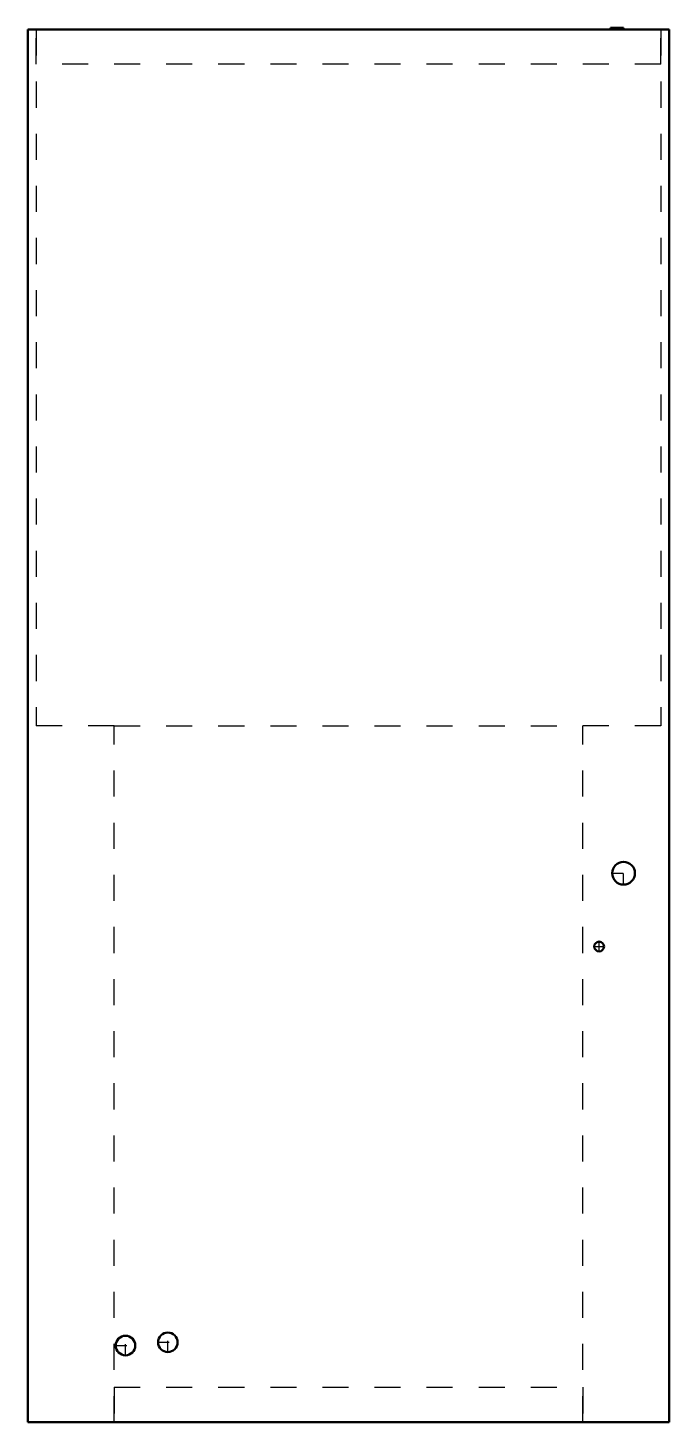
# Model space of a CAD drawing. Header units: inches. Extents: x -12.3 to 12.3, y 0 to 53.5.
import ezdxf

# ---------------------------------------------------------------- set-up
doc = ezdxf.new("R2010")
doc.units = ezdxf.units.IN
doc.header["$MEASUREMENT"] = 0
doc.linetypes.add('Center', pattern=[1.5, 0.45, -0.5, 0.05, -0.5])
doc.linetypes.add('Dashed', pattern=[2, 1, -1])
for name, color, linetype, lineweight in [('AM_0', 7, 'Continuous', 50), ('AM_7', 7, 'Center', 25), ('AM_9', 6, 'Dashed', 25)]:
    doc.layers.add(name, color=color, linetype=linetype, lineweight=lineweight)

# ---------------------------------------------------------------- blocks, each defined once
blk = doc.blocks.new('1_AMST48DU14_PART8_0_in_AMST48DU14_0')
at = {"layer": 'AM_9'}
for p, q in [((-12, 53.4375), (-12, 26.71875)), ((12, 53.4375), (12, 26.71875)), ((-9, 26.71875), (-12, 26.71875)), ((12, 26.71875), (9, 26.71875))]:
    blk.add_line(p, q, dxfattribs=at)
blk = doc.blocks.new('2_AMST48DU14_PART7_0_in_AMST48DU14_0')
at = {"layer": 'AM_9'}
for p, q in [((-9, 26.71875), (9, 26.71875)), ((-9, 0), (-9, 26.71875)), ((9, 0), (9, 26.71875))]:
    blk.add_line(p, q, dxfattribs=at)
blk = doc.blocks.new('3_AMST48DU14_PART6_0_in_AMST48DU14_0')
at = {"layer": 'AM_0'}
for p, q in [((10.0625, 53.5), (10.5625, 53.5)), ((10.0625, 53.5), (10.0625, 53.4375)), ((10.5625, 53.4375), (10.5625, 53.5))]:
    blk.add_line(p, q, dxfattribs=at)
blk = doc.blocks.new('4_AMST48DU14_PART5_0_in_AMST48DU14_0')
at = {"layer": 'AM_0'}
blk.add_circle((10.5625, 21.0625), 0.4375, dxfattribs=at)
at = {"layer": 'AM_7'}
for p, q in [((10.5625, 20.603125), (10.5625, 21.521875)), ((10.103125, 21.0625), (11.021875, 21.0625))]:
    blk.add_line(p, q, dxfattribs=at)
blk = doc.blocks.new('5_AMST48DU14_PART4_0_in_AMST48DU14_0')
at = {"layer": 'AM_0'}
blk.add_circle((9.625, 18.25), 0.1875, dxfattribs=at)
at = {"layer": 'AM_7'}
for p, q in [((9.428125, 18.25), (9.821875, 18.25)), ((9.625, 18.053125), (9.625, 18.446875))]:
    blk.add_line(p, q, dxfattribs=at)
blk = doc.blocks.new('6_AMST48DU14_PART3_0_in_AMST48DU14_0')
at = {"layer": 'AM_0'}
blk.add_circle((-8.5625, 2.9375), 0.375, dxfattribs=at)
at = {"layer": 'AM_7'}
for p, q in [((-8.5625, 2.54375), (-8.5625, 3.33125)), ((-8.95625, 2.9375), (-8.16875, 2.9375))]:
    blk.add_line(p, q, dxfattribs=at)
blk = doc.blocks.new('7_AMST48DU14_PART2_0_in_AMST48DU14_0')
at = {"layer": 'AM_0'}
blk.add_circle((-6.9375, 3.0625), 0.375, dxfattribs=at)
at = {"layer": 'AM_7'}
for p, q in [((-6.9375, 2.66875), (-6.9375, 3.45625)), ((-7.33125, 3.0625), (-6.54375, 3.0625))]:
    blk.add_line(p, q, dxfattribs=at)
blk = doc.blocks.new('8_AMST48DU14_PART1_0_in_AMST48DU14_0')
at = {"layer": 'AM_0'}
for p, q in [((12.313, 53.437), (-12.312, 53.437)), ((-12.312, 53.437), (-12.312, 0)), ((12.313, 0), (12.313, 53.437)), ((-12.312, 0), (12.313, 0))]:
    blk.add_line(p, q, dxfattribs=at)
at = {"layer": 'AM_9'}
for p, q in [((-12, 52.102), (-12, 53.437)), ((12, 52.102), (12, 53.437)), ((12, 52.102), (-12, 52.102)), ((-9, 1.336), (-9, 0)), ((-9, 1.336), (9, 1.336)), ((9, 1.336), (9, 0))]:
    blk.add_line(p, q, dxfattribs=at)

msp = doc.modelspace()

# ---------------------------------------------------------------- block references
for name in ['8_AMST48DU14_PART1_0_in_AMST48DU14_0', '1_AMST48DU14_PART8_0_in_AMST48DU14_0', '3_AMST48DU14_PART6_0_in_AMST48DU14_0', '2_AMST48DU14_PART7_0_in_AMST48DU14_0', '4_AMST48DU14_PART5_0_in_AMST48DU14_0', '5_AMST48DU14_PART4_0_in_AMST48DU14_0', '6_AMST48DU14_PART3_0_in_AMST48DU14_0', '7_AMST48DU14_PART2_0_in_AMST48DU14_0']:
    msp.add_blockref(name, (0, 0))

doc.saveas('drawing.dxf')
